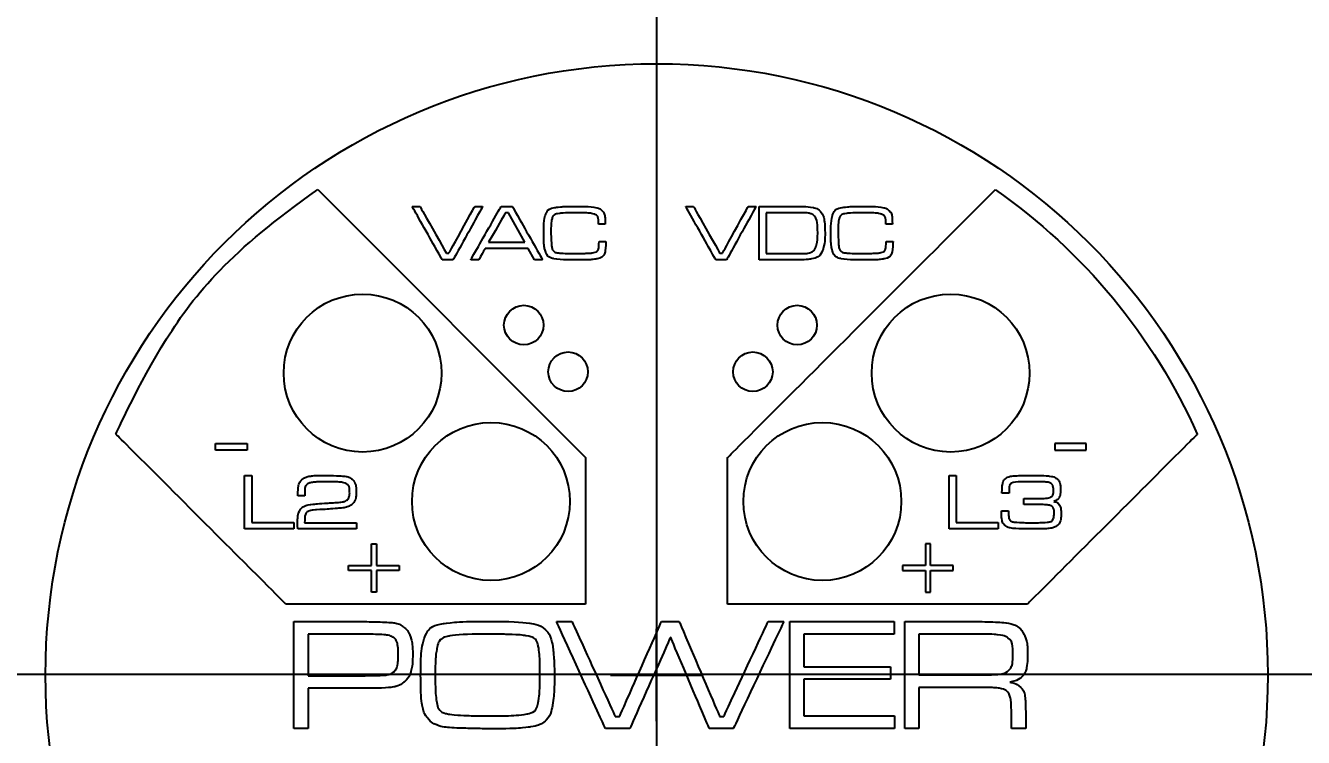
# Model space of a CAD drawing. Header units: inches. Extents: x 0 to 183, y 0 to 117.
# Drawn here: x 66.63 to 67.885, y 64.813 to 65.512 of the extents above; entities that cross this region are included whole.
import ezdxf
from ezdxf.enums import TextEntityAlignment as Align

# ---------------------------------------------------------------- set-up
doc = ezdxf.new("R2010")
doc.units = ezdxf.units.IN
doc.header["$MEASUREMENT"] = 0
doc.layers.add('PSYMS', color=7, linetype='Continuous')
doc.styles.get("Standard").update_dxf_attribs({"font": 'arial.ttf'})
doc.styles.add('WD', font='romans.shx', dxfattribs={"height": 0.185})
doc.dimstyles.get("Standard").update_dxf_attribs({"dimtxt": 0.18, "dimasz": 0.18, "dimexe": 0.18, "dimexo": 0.0625, "dimgap": 0.09, "dimtad": 0, "dimtih": 1, "dimtoh": 1, "dimdec": 4, "dimzin": 0, "dimdsep": 46, "dimtxsty": 'Standard', "dimcen": 0.09, "dimadec": 0, "dimazin": 0, "dimtfac": 1, "dimtdec": 4, "dimtofl": 0, "dimtmove": 0, "dimatfit": 3, "dimfxl": 1, "dimtolj": 1, "dimtzin": 0, "dimarcsym": 0})

# ---------------------------------------------------------------- blocks, each defined once
blk = doc.blocks.new('GRACE_VOLT_MON_460')
at = {"linetype": 'ByBlock'}
for p, q in [((0.5, 0.7042), (0.5, 0.7948)), ((0.4547, 0.7495), (0.5453, 0.7495))]:
    blk.add_line(p, q, dxfattribs=at)
blk.add_circle((0.5, 0.7495), 0.6, dxfattribs=at)
for centre, major_axis in [((0.2113, 1.0459), (0, 0.0775)), ((0.7886, 1.0459), (0, 0.0775)), ((0.3695, 1.093), (0, 0.0194)), ((0.638, 1.093), (0, 0.0194)), ((0.413, 1.0472), (0, 0.0194)), ((0.5945, 1.0472), (0, 0.0194)), ((0.3373, 0.9199), (0, 0.0775)), ((0.6627, 0.9199), (0, 0.0775))]:
    blk.add_ellipse(centre, major_axis=major_axis, ratio=1, dxfattribs=at)
for points in [[(-0.0309, 0.986), (-0.0309, 0.986), (0.0124, 1.0829), (0.0814, 1.1658), (0.1674, 1.226)], [(0.1674, 1.226), (0.1674, 1.226), (0.1674, 1.226), (0.1674, 1.226), (0.1674, 1.226)], [(0.1674, 1.226), (0.1674, 1.226), (0.4302, 0.9631), (0.4302, 0.9631)], [(0.5697, 0.9631), (0.5697, 0.9631), (0.5697, 0.9631), (0.8326, 1.226), (0.8326, 1.226)], [(0.8326, 1.226), (0.8326, 1.226), (0.8326, 1.226), (0.8326, 1.2259), (0.8326, 1.2259)], [(0.8326, 1.2259), (0.9186, 1.1657), (0.9876, 1.0828), (1.0308, 0.9859)], [(0.2895, 1.1571), (0.2895, 1.1571), (0.2895, 1.1571), (0.26, 1.2094), (0.26, 1.2094)], [(0.26, 1.2094), (0.26, 1.2094), (0.2677, 1.2094), (0.2677, 1.2094)], [(0.2677, 1.2094), (0.2677, 1.2094), (0.2677, 1.2094), (0.2936, 1.1635), (0.2936, 1.1635)], [(0.296, 1.1635), (0.296, 1.1635), (0.296, 1.1635), (0.3214, 1.2094), (0.3214, 1.2094)], [(0.3291, 1.2094), (0.3291, 1.2094), (0.3291, 1.2094), (0.3002, 1.1571), (0.3002, 1.1571)], [(0.3175, 1.1571), (0.3175, 1.1571), (0.3175, 1.1571), (0.3472, 1.2094), (0.3472, 1.2094)], [(0.3214, 1.2094), (0.3214, 1.2094), (0.3214, 1.2094), (0.3291, 1.2094), (0.3291, 1.2094)], [(0.3472, 1.2094), (0.3472, 1.2094), (0.3472, 1.2094), (0.3584, 1.2094), (0.3584, 1.2094)], [(0.3584, 1.2094), (0.3584, 1.2094), (0.3584, 1.2094), (0.3879, 1.1571), (0.3879, 1.1571)], [(0.3907, 1.2006), (0.3907, 1.2006), (0.3919, 1.2051), (0.395, 1.2077), (0.4001, 1.2084)], [(0.4001, 1.2084), (0.4001, 1.2084), (0.405, 1.2092), (0.4122, 1.2095), (0.4217, 1.2095)], [(0.4217, 1.2095), (0.4217, 1.2095), (0.4307, 1.2095), (0.4372, 1.2091), (0.4411, 1.2082)], [(0.4411, 1.2082), (0.4411, 1.2082), (0.4431, 1.2077), (0.4447, 1.2069), (0.4462, 1.2056)], [(0.4462, 1.2056), (0.4462, 1.2056), (0.4476, 1.2044), (0.4485, 1.2029), (0.4489, 1.2013)], [(0.558, 1.1571), (0.558, 1.1571), (0.558, 1.1571), (0.5285, 1.2094), (0.5285, 1.2094)], [(0.5285, 1.2094), (0.5285, 1.2094), (0.5362, 1.2094), (0.5362, 1.2094)], [(0.5362, 1.2094), (0.5362, 1.2094), (0.5362, 1.2094), (0.5621, 1.1635), (0.5621, 1.1635)], [(0.5645, 1.1635), (0.5645, 1.1635), (0.5645, 1.1635), (0.5899, 1.2094), (0.5899, 1.2094)], [(0.5976, 1.2094), (0.5976, 1.2094), (0.5976, 1.2094), (0.5687, 1.1571), (0.5687, 1.1571)], [(0.5899, 1.2094), (0.5899, 1.2094), (0.5899, 1.2094), (0.5976, 1.2094), (0.5976, 1.2094)], [(0.6005, 1.2094), (0.6005, 1.2094), (0.6005, 1.2094), (0.6366, 1.2094), (0.6366, 1.2094)], [(0.6005, 1.1571), (0.6005, 1.1571), (0.6005, 1.2094), (0.6005, 1.2094)], [(0.6366, 1.2094), (0.6366, 1.2094), (0.6446, 1.2094), (0.6502, 1.2091), (0.6535, 1.2085)], [(0.6535, 1.2085), (0.6535, 1.2085), (0.6574, 1.2077), (0.6603, 1.2056), (0.6624, 1.2022)], [(0.6726, 1.2006), (0.6726, 1.2006), (0.6738, 1.2051), (0.677, 1.2077), (0.682, 1.2084)], [(0.682, 1.2084), (0.682, 1.2084), (0.6869, 1.2092), (0.6941, 1.2095), (0.7036, 1.2095)], [(0.7036, 1.2095), (0.7036, 1.2095), (0.7126, 1.2095), (0.7191, 1.2091), (0.723, 1.2082)], [(0.723, 1.2082), (0.723, 1.2082), (0.725, 1.2077), (0.7266, 1.2069), (0.7281, 1.2056)], [(0.7281, 1.2056), (0.7281, 1.2056), (0.7295, 1.2044), (0.7304, 1.2029), (0.7308, 1.2013)], [(0.3516, 1.2033), (0.3516, 1.2033), (0.3516, 1.2033), (0.335, 1.1743), (0.335, 1.1743)], [(0.3544, 1.2033), (0.3544, 1.2033), (0.3544, 1.2033), (0.3516, 1.2033), (0.3516, 1.2033)], [(0.3707, 1.1743), (0.3707, 1.1743), (0.3544, 1.2033), (0.3544, 1.2033)], [(0.3891, 1.1824), (0.3891, 1.1824), (0.3891, 1.1908), (0.3896, 1.1968), (0.3907, 1.2006)], [(0.3969, 1.1959), (0.3969, 1.1959), (0.3964, 1.1933), (0.3962, 1.1897), (0.3962, 1.1852)], [(0.3991, 1.2009), (0.3991, 1.2009), (0.3981, 1.2001), (0.3974, 1.1984), (0.3969, 1.1959)], [(0.4058, 1.2027), (0.4058, 1.2027), (0.4024, 1.2023), (0.4002, 1.2017), (0.3991, 1.2009)], [(0.4213, 1.2032), (0.4213, 1.2032), (0.4145, 1.2032), (0.4093, 1.2031), (0.4058, 1.2027)], [(0.4394, 1.2017), (0.4394, 1.2017), (0.4368, 1.2027), (0.4308, 1.2032), (0.4213, 1.2032)], [(0.4423, 1.1992), (0.4423, 1.1992), (0.4418, 1.2003), (0.4408, 1.2011), (0.4394, 1.2017)], [(0.443, 1.1939), (0.443, 1.1939), (0.443, 1.1964), (0.4427, 1.1982), (0.4423, 1.1992)], [(0.443, 1.1921), (0.443, 1.1921), (0.443, 1.193), (0.443, 1.1936), (0.443, 1.1939)], [(0.4495, 1.1921), (0.4495, 1.1921), (0.4495, 1.1921), (0.443, 1.1921), (0.443, 1.1921)], [(0.4489, 1.2013), (0.4489, 1.2013), (0.4492, 1.1997), (0.4495, 1.1966), (0.4495, 1.1921)], [(0.6075, 1.2033), (0.6075, 1.2033), (0.6075, 1.2033), (0.6075, 1.1632), (0.6075, 1.1632)], [(0.6365, 1.2033), (0.6365, 1.2033), (0.6365, 1.2033), (0.6075, 1.2033), (0.6075, 1.2033)], [(0.6465, 1.2032), (0.6465, 1.2032), (0.6452, 1.2033), (0.6418, 1.2033), (0.6365, 1.2033)], [(0.6518, 1.2021), (0.6518, 1.2021), (0.6505, 1.2026), (0.6487, 1.203), (0.6465, 1.2032)], [(0.6549, 1.1999), (0.6549, 1.1999), (0.6542, 1.2009), (0.6531, 1.2016), (0.6518, 1.2021)], [(0.6581, 1.1836), (0.6581, 1.1836), (0.6581, 1.1918), (0.6571, 1.1973), (0.6549, 1.1999)], [(0.6624, 1.2022), (0.6624, 1.2022), (0.6634, 1.2005), (0.6642, 1.1982), (0.6646, 1.1953)], [(0.6646, 1.1953), (0.6646, 1.1953), (0.665, 1.1924), (0.6653, 1.1884), (0.6653, 1.1833)], [(0.671, 1.1824), (0.671, 1.1824), (0.671, 1.1908), (0.6716, 1.1968), (0.6726, 1.2006)], [(0.6788, 1.1959), (0.6788, 1.1959), (0.6783, 1.1933), (0.6781, 1.1897), (0.6781, 1.1852)], [(0.681, 1.2009), (0.681, 1.2009), (0.68, 1.2001), (0.6793, 1.1984), (0.6788, 1.1959)], [(0.6878, 1.2027), (0.6878, 1.2027), (0.6843, 1.2023), (0.6821, 1.2017), (0.681, 1.2009)], [(0.7033, 1.2032), (0.7033, 1.2032), (0.6964, 1.2032), (0.6912, 1.2031), (0.6878, 1.2027)], [(0.7213, 1.2017), (0.7213, 1.2017), (0.7188, 1.2027), (0.7127, 1.2032), (0.7033, 1.2032)], [(0.7242, 1.1992), (0.7242, 1.1992), (0.7237, 1.2003), (0.7227, 1.2011), (0.7213, 1.2017)], [(0.7249, 1.1939), (0.7249, 1.1939), (0.7249, 1.1964), (0.7247, 1.1982), (0.7242, 1.1992)], [(0.7249, 1.1921), (0.7249, 1.1921), (0.7249, 1.193), (0.7249, 1.1936), (0.7249, 1.1939)], [(0.7314, 1.1921), (0.7314, 1.1921), (0.7314, 1.1921), (0.7249, 1.1921), (0.7249, 1.1921)], [(0.7308, 1.2013), (0.7308, 1.2013), (0.7311, 1.1997), (0.7314, 1.1966), (0.7314, 1.1921)], [(0.3912, 1.1643), (0.3912, 1.1643), (0.3898, 1.1676), (0.3891, 1.1737), (0.3891, 1.1824)], [(0.3962, 1.1852), (0.3962, 1.1852), (0.3962, 1.1831), (0.3963, 1.1803), (0.3965, 1.1769)], [(0.6563, 1.1695), (0.6563, 1.1695), (0.6575, 1.1726), (0.6581, 1.1772), (0.6581, 1.1836)], [(0.6653, 1.1833), (0.6653, 1.1833), (0.6653, 1.1769), (0.6647, 1.1718), (0.6635, 1.168)], [(0.6731, 1.1643), (0.6731, 1.1643), (0.6717, 1.1676), (0.671, 1.1737), (0.671, 1.1824)], [(0.6781, 1.1852), (0.6781, 1.1852), (0.6781, 1.1831), (0.6782, 1.1803), (0.6784, 1.1769)], [(0.3317, 1.1682), (0.3317, 1.1682), (0.3317, 1.1682), (0.3254, 1.1571), (0.3254, 1.1571)], [(0.374, 1.1682), (0.374, 1.1682), (0.374, 1.1682), (0.3317, 1.1682), (0.3317, 1.1682)], [(0.335, 1.1743), (0.335, 1.1743), (0.335, 1.1743), (0.3707, 1.1743), (0.3707, 1.1743)], [(0.3802, 1.1571), (0.3802, 1.1571), (0.374, 1.1682), (0.374, 1.1682)], [(0.3965, 1.1769), (0.3965, 1.1769), (0.3966, 1.1735), (0.3968, 1.1712), (0.397, 1.1699)], [(0.397, 1.1699), (0.397, 1.1699), (0.3973, 1.1679), (0.3979, 1.1664), (0.3989, 1.1655)], [(0.4408, 1.165), (0.4408, 1.165), (0.4417, 1.1655), (0.4424, 1.1663), (0.4428, 1.1674)], [(0.4428, 1.1674), (0.4428, 1.1674), (0.4431, 1.1683), (0.4433, 1.1708), (0.4434, 1.175)], [(0.4434, 1.175), (0.4434, 1.175), (0.4502, 1.175), (0.4502, 1.175)], [(0.4502, 1.175), (0.4502, 1.175), (0.45, 1.1702), (0.4497, 1.167), (0.4494, 1.1652)], [(0.6502, 1.1639), (0.6502, 1.1639), (0.653, 1.1646), (0.6551, 1.1665), (0.6563, 1.1695)], [(0.6635, 1.168), (0.6635, 1.168), (0.6618, 1.1622), (0.6579, 1.1589), (0.6521, 1.1579)], [(0.6784, 1.1769), (0.6784, 1.1769), (0.6786, 1.1735), (0.6787, 1.1712), (0.6789, 1.1699)], [(0.6789, 1.1699), (0.6789, 1.1699), (0.6792, 1.1679), (0.6798, 1.1664), (0.6808, 1.1655)], [(0.7227, 1.165), (0.7227, 1.165), (0.7237, 1.1655), (0.7243, 1.1663), (0.7247, 1.1674)], [(0.7247, 1.1674), (0.7247, 1.1674), (0.725, 1.1683), (0.7252, 1.1708), (0.7253, 1.175)], [(0.7253, 1.175), (0.7253, 1.175), (0.7321, 1.175), (0.7321, 1.175)], [(0.7321, 1.175), (0.7321, 1.175), (0.7319, 1.1702), (0.7316, 1.167), (0.7313, 1.1652)], [(0.3002, 1.1571), (0.3002, 1.1571), (0.3002, 1.1571), (0.2895, 1.1571), (0.2895, 1.1571)], [(0.2936, 1.1635), (0.2936, 1.1635), (0.2936, 1.1635), (0.296, 1.1635), (0.296, 1.1635)], [(0.3254, 1.1571), (0.3254, 1.1571), (0.3254, 1.1571), (0.3175, 1.1571), (0.3175, 1.1571)], [(0.3879, 1.1571), (0.3879, 1.1571), (0.3879, 1.1571), (0.3802, 1.1571), (0.3802, 1.1571)], [(0.399, 1.1582), (0.399, 1.1582), (0.3951, 1.1589), (0.3925, 1.161), (0.3912, 1.1643)], [(0.3989, 1.1655), (0.3989, 1.1655), (0.3999, 1.1646), (0.4015, 1.164), (0.4037, 1.1638)], [(0.4228, 1.1569), (0.4228, 1.1569), (0.4111, 1.1569), (0.4032, 1.1573), (0.399, 1.1582)], [(0.4037, 1.1638), (0.4037, 1.1638), (0.4077, 1.1634), (0.4133, 1.1632), (0.4207, 1.1632)], [(0.4207, 1.1632), (0.4207, 1.1632), (0.4229, 1.1632), (0.4259, 1.1633), (0.4295, 1.1634)], [(0.4416, 1.158), (0.4416, 1.158), (0.438, 1.1573), (0.4318, 1.1569), (0.4228, 1.1569)], [(0.4295, 1.1634), (0.4295, 1.1634), (0.4332, 1.1636), (0.4355, 1.1637), (0.4365, 1.1638)], [(0.4365, 1.1638), (0.4365, 1.1638), (0.4384, 1.1641), (0.4399, 1.1645), (0.4408, 1.165)], [(0.4494, 1.1652), (0.4494, 1.1652), (0.4485, 1.1613), (0.4459, 1.1589), (0.4416, 1.158)], [(0.5687, 1.1571), (0.5687, 1.1571), (0.5687, 1.1571), (0.558, 1.1571), (0.558, 1.1571)], [(0.5621, 1.1635), (0.5621, 1.1635), (0.5621, 1.1635), (0.5645, 1.1635), (0.5645, 1.1635)], [(0.6372, 1.1571), (0.6372, 1.1571), (0.6372, 1.1571), (0.6005, 1.1571), (0.6005, 1.1571)], [(0.6075, 1.1632), (0.6075, 1.1632), (0.6368, 1.1632), (0.6368, 1.1632)], [(0.6368, 1.1632), (0.6368, 1.1632), (0.6419, 1.1632), (0.645, 1.1632), (0.6462, 1.1633)], [(0.6521, 1.1579), (0.6521, 1.1579), (0.6491, 1.1574), (0.6441, 1.1571), (0.6372, 1.1571)], [(0.6462, 1.1633), (0.6462, 1.1633), (0.6474, 1.1634), (0.6488, 1.1636), (0.6502, 1.1639)], [(0.681, 1.1582), (0.681, 1.1582), (0.6771, 1.1589), (0.6744, 1.161), (0.6731, 1.1643)], [(0.6808, 1.1655), (0.6808, 1.1655), (0.6819, 1.1646), (0.6834, 1.164), (0.6856, 1.1638)], [(0.7047, 1.1569), (0.7047, 1.1569), (0.693, 1.1569), (0.6851, 1.1573), (0.681, 1.1582)], [(0.6856, 1.1638), (0.6856, 1.1638), (0.6896, 1.1634), (0.6952, 1.1632), (0.7026, 1.1632)], [(0.7026, 1.1632), (0.7026, 1.1632), (0.7048, 1.1632), (0.7078, 1.1633), (0.7114, 1.1634)], [(0.7235, 1.158), (0.7235, 1.158), (0.72, 1.1573), (0.7137, 1.1569), (0.7047, 1.1569)], [(0.7114, 1.1634), (0.7114, 1.1634), (0.7151, 1.1636), (0.7174, 1.1637), (0.7184, 1.1638)], [(0.7184, 1.1638), (0.7184, 1.1638), (0.7203, 1.1641), (0.7218, 1.1645), (0.7227, 1.165)], [(0.7313, 1.1652), (0.7313, 1.1652), (0.7304, 1.1613), (0.7278, 1.1589), (0.7235, 1.158)], [(-0.0309, 0.986), (-0.0309, 0.986), (-0.0309, 0.986), (-0.0309, 0.986), (-0.0309, 0.986)], [(0.1359, 0.8192), (0.1359, 0.8192), (0.1359, 0.8192), (-0.0309, 0.986), (-0.0309, 0.986)], [(1.0308, 0.9859), (1.0308, 0.9859), (1.0308, 0.9859), (0.8641, 0.8192), (0.8641, 0.8192)], [(1.0308, 0.9859), (1.0308, 0.9859), (1.0308, 0.9859), (1.0308, 0.9859), (1.0308, 0.9859)], [(0.067, 0.9701), (0.067, 0.9701), (0.067, 0.9701), (0.067, 0.9768), (0.067, 0.9768)], [(0.067, 0.9768), (0.067, 0.9768), (0.0978, 0.9768), (0.0978, 0.9768)], [(0.0978, 0.9701), (0.0978, 0.9701), (0.0978, 0.9701), (0.067, 0.9701), (0.067, 0.9701)], [(0.0978, 0.9768), (0.0978, 0.9768), (0.0978, 0.9768), (0.0978, 0.9701), (0.0978, 0.9701)], [(0.8908, 0.9768), (0.8908, 0.9768), (0.8908, 0.9768), (0.8908, 0.9701), (0.8908, 0.9701)], [(0.9216, 0.9768), (0.9216, 0.9768), (0.8908, 0.9768), (0.8908, 0.9768)], [(0.8908, 0.9701), (0.8908, 0.9701), (0.8908, 0.9701), (0.9216, 0.9701), (0.9216, 0.9701)], [(0.9216, 0.9701), (0.9216, 0.9701), (0.9216, 0.9701), (0.9216, 0.9768), (0.9216, 0.9768)], [(0.4302, 0.9631), (0.4302, 0.9631), (0.4302, 0.9631), (0.4302, 0.8192), (0.4302, 0.8192)], [(0.4302, 0.9631), (0.4302, 0.9631), (0.4302, 0.9631), (0.4302, 0.9631), (0.4302, 0.9631)], [(0.5697, 0.8192), (0.5697, 0.8192), (0.5697, 0.8192), (0.5697, 0.9631), (0.5697, 0.9631)], [(0.0954, 0.893), (0.0954, 0.893), (0.0954, 0.893), (0.0954, 0.9454), (0.0954, 0.9454)], [(0.0954, 0.9454), (0.0954, 0.9454), (0.1024, 0.9454), (0.1024, 0.9454)], [(0.1024, 0.9454), (0.1024, 0.9454), (0.1024, 0.9454), (0.1024, 0.8991), (0.1024, 0.8991)], [(0.1504, 0.9398), (0.1504, 0.9398), (0.1515, 0.9413), (0.1528, 0.9424), (0.1543, 0.9431)], [(0.1543, 0.9431), (0.1543, 0.9431), (0.1558, 0.9439), (0.1577, 0.9445), (0.1601, 0.9448)], [(0.1601, 0.9448), (0.1601, 0.9448), (0.1636, 0.9453), (0.168, 0.9455), (0.1735, 0.9455)], [(0.1735, 0.9455), (0.1735, 0.9455), (0.1772, 0.9455), (0.1813, 0.9454), (0.1858, 0.9452)], [(0.1858, 0.9452), (0.1858, 0.9452), (0.1904, 0.9449), (0.1935, 0.9447), (0.1952, 0.9444)], [(0.1952, 0.9444), (0.1952, 0.9444), (0.1972, 0.944), (0.199, 0.9433), (0.2005, 0.9422)], [(0.2005, 0.9422), (0.2005, 0.9422), (0.202, 0.941), (0.2031, 0.9396), (0.2038, 0.938)], [(0.7871, 0.893), (0.7871, 0.893), (0.7871, 0.893), (0.7871, 0.9454), (0.7871, 0.9454)], [(0.7871, 0.9454), (0.7871, 0.9454), (0.7941, 0.9454), (0.7941, 0.9454)], [(0.7941, 0.9454), (0.7941, 0.9454), (0.7941, 0.9454), (0.7941, 0.8991), (0.7941, 0.8991)], [(0.8398, 0.9377), (0.8398, 0.9377), (0.8402, 0.9395), (0.8411, 0.941), (0.8425, 0.9422)], [(0.8425, 0.9422), (0.8425, 0.9422), (0.8435, 0.9431), (0.8447, 0.9438), (0.8459, 0.9442)], [(0.8459, 0.9442), (0.8459, 0.9442), (0.8472, 0.9446), (0.8491, 0.9449), (0.8515, 0.945)], [(0.8515, 0.945), (0.8515, 0.945), (0.8551, 0.9453), (0.8607, 0.9455), (0.8683, 0.9455)], [(0.8683, 0.9455), (0.8683, 0.9455), (0.876, 0.9455), (0.8814, 0.9453), (0.8847, 0.9449)], [(0.8847, 0.9449), (0.8847, 0.9449), (0.8879, 0.9446), (0.8904, 0.9439), (0.892, 0.9429)], [(0.892, 0.9429), (0.892, 0.9429), (0.8937, 0.9418), (0.8949, 0.9404), (0.8955, 0.9388)], [(0.1478, 0.9254), (0.1478, 0.9254), (0.1478, 0.9299), (0.148, 0.9331), (0.1483, 0.935)], [(0.1483, 0.935), (0.1483, 0.935), (0.1487, 0.9368), (0.1493, 0.9384), (0.1504, 0.9398)], [(0.1547, 0.9326), (0.1547, 0.9326), (0.1546, 0.9317), (0.1545, 0.9293), (0.1545, 0.9254)], [(0.1561, 0.9363), (0.1561, 0.9363), (0.1554, 0.9354), (0.1549, 0.9342), (0.1547, 0.9326)], [(0.1594, 0.9381), (0.1594, 0.9381), (0.158, 0.9377), (0.1569, 0.9371), (0.1561, 0.9363)], [(0.1663, 0.939), (0.1663, 0.939), (0.1629, 0.9387), (0.1606, 0.9384), (0.1594, 0.9381)], [(0.1765, 0.9393), (0.1765, 0.9393), (0.1731, 0.9393), (0.1697, 0.9392), (0.1663, 0.939)], [(0.195, 0.9375), (0.195, 0.9375), (0.1925, 0.9387), (0.1863, 0.9393), (0.1765, 0.9393)], [(0.1986, 0.9285), (0.1986, 0.9285), (0.1986, 0.9333), (0.1974, 0.9362), (0.195, 0.9375)], [(0.1977, 0.9233), (0.1977, 0.9233), (0.1983, 0.9246), (0.1986, 0.9263), (0.1986, 0.9285)], [(0.2038, 0.938), (0.2038, 0.938), (0.2046, 0.936), (0.205, 0.9332), (0.205, 0.9294)], [(0.205, 0.9294), (0.205, 0.9294), (0.205, 0.9262), (0.2048, 0.9237), (0.2042, 0.9219)], [(0.839, 0.928), (0.839, 0.928), (0.8391, 0.9327), (0.8393, 0.9359), (0.8398, 0.9377)], [(0.8465, 0.9356), (0.8465, 0.9356), (0.8462, 0.9347), (0.8461, 0.9331), (0.8461, 0.9309)], [(0.8461, 0.9309), (0.8461, 0.9309), (0.8461, 0.9309), (0.8461, 0.928), (0.8461, 0.928)], [(0.8483, 0.9378), (0.8483, 0.9378), (0.8475, 0.9373), (0.8469, 0.9366), (0.8465, 0.9356)], [(0.8681, 0.9393), (0.8681, 0.9393), (0.8569, 0.9393), (0.8503, 0.9388), (0.8483, 0.9378)], [(0.886, 0.9383), (0.886, 0.9383), (0.8839, 0.939), (0.8779, 0.9393), (0.8681, 0.9393)], [(0.8888, 0.9359), (0.8888, 0.9359), (0.8882, 0.937), (0.8873, 0.9378), (0.886, 0.9383)], [(0.8874, 0.9243), (0.8874, 0.9243), (0.8889, 0.9252), (0.8896, 0.9274), (0.8896, 0.9307)], [(0.8896, 0.9307), (0.8896, 0.9307), (0.8896, 0.933), (0.8893, 0.9347), (0.8888, 0.9359)], [(0.8965, 0.9318), (0.8965, 0.9318), (0.8965, 0.9279), (0.8961, 0.9253), (0.8953, 0.9238)], [(0.8955, 0.9388), (0.8955, 0.9388), (0.8962, 0.9372), (0.8965, 0.9349), (0.8965, 0.9318)], [(0.1545, 0.9254), (0.1545, 0.9254), (0.1545, 0.9254), (0.1478, 0.9254), (0.1478, 0.9254)], [(0.153, 0.9146), (0.153, 0.9146), (0.1546, 0.9156), (0.1569, 0.9163), (0.1597, 0.9168)], [(0.1597, 0.9168), (0.1597, 0.9168), (0.1618, 0.9172), (0.1676, 0.9177), (0.1771, 0.9183)], [(0.1771, 0.9183), (0.1771, 0.9183), (0.1831, 0.9186), (0.1872, 0.9189), (0.1894, 0.9192)], [(0.1894, 0.9192), (0.1894, 0.9192), (0.1916, 0.9194), (0.1934, 0.9198), (0.1945, 0.9204)], [(0.1945, 0.9204), (0.1945, 0.9204), (0.196, 0.921), (0.197, 0.922), (0.1977, 0.9233)], [(0.2011, 0.9173), (0.2011, 0.9173), (0.1997, 0.9161), (0.1981, 0.9152), (0.1962, 0.9146)], [(0.2042, 0.9219), (0.2042, 0.9219), (0.2036, 0.9201), (0.2026, 0.9186), (0.2011, 0.9173)], [(0.8461, 0.928), (0.8461, 0.928), (0.8461, 0.928), (0.839, 0.928), (0.839, 0.928)], [(0.8606, 0.9229), (0.8606, 0.9229), (0.8606, 0.9229), (0.8773, 0.9229), (0.8773, 0.9229)], [(0.8606, 0.9169), (0.8606, 0.9169), (0.8606, 0.9169), (0.8606, 0.9229), (0.8606, 0.9229)], [(0.8754, 0.9169), (0.8754, 0.9169), (0.8754, 0.9169), (0.8606, 0.9169), (0.8606, 0.9169)], [(0.8819, 0.9166), (0.8819, 0.9166), (0.8794, 0.9168), (0.8772, 0.9169), (0.8754, 0.9169)], [(0.8773, 0.9229), (0.8773, 0.9229), (0.8825, 0.9229), (0.8859, 0.9233), (0.8874, 0.9243)], [(0.8864, 0.916), (0.8864, 0.916), (0.8859, 0.9162), (0.8844, 0.9164), (0.8819, 0.9166)], [(0.8894, 0.9136), (0.8894, 0.9136), (0.8888, 0.9147), (0.8878, 0.9154), (0.8864, 0.916)], [(0.8953, 0.9238), (0.8953, 0.9238), (0.8945, 0.9224), (0.8928, 0.9211), (0.8901, 0.9199)], [(0.8901, 0.9199), (0.8901, 0.9199), (0.8928, 0.9192), (0.8946, 0.918), (0.8956, 0.9163)], [(0.8956, 0.9163), (0.8956, 0.9163), (0.8966, 0.9146), (0.8971, 0.9117), (0.8971, 0.9077)], [(0.1474, 0.8987), (0.1474, 0.8987), (0.1474, 0.9043), (0.148, 0.9083), (0.1492, 0.9105)], [(0.1492, 0.9105), (0.1492, 0.9105), (0.1502, 0.9123), (0.1514, 0.9137), (0.153, 0.9146)], [(0.1551, 0.907), (0.1551, 0.907), (0.1546, 0.9058), (0.1544, 0.9031), (0.1544, 0.899)], [(0.1583, 0.9104), (0.1583, 0.9104), (0.1567, 0.9098), (0.1557, 0.9086), (0.1551, 0.907)], [(0.1661, 0.9117), (0.1661, 0.9117), (0.1625, 0.9115), (0.1599, 0.9111), (0.1583, 0.9104)], [(0.1881, 0.9132), (0.1881, 0.9132), (0.1827, 0.9127), (0.1754, 0.9122), (0.1661, 0.9117)], [(0.1962, 0.9146), (0.1962, 0.9146), (0.1942, 0.9139), (0.1916, 0.9135), (0.1881, 0.9132)], [(0.8393, 0.9007), (0.8393, 0.9007), (0.8388, 0.9027), (0.8385, 0.9061), (0.8385, 0.9108)], [(0.8385, 0.9108), (0.8385, 0.9108), (0.8454, 0.9108), (0.8454, 0.9108)], [(0.8454, 0.9108), (0.8454, 0.9108), (0.8455, 0.9098), (0.8455, 0.9091), (0.8455, 0.9088)], [(0.8455, 0.9088), (0.8455, 0.9088), (0.8455, 0.9059), (0.8457, 0.9038), (0.8462, 0.9026)], [(0.8902, 0.9087), (0.8902, 0.9087), (0.8902, 0.911), (0.8899, 0.9126), (0.8894, 0.9136)], [(0.8894, 0.9027), (0.8894, 0.9027), (0.8899, 0.9039), (0.8902, 0.9059), (0.8902, 0.9087)], [(0.8971, 0.9077), (0.8971, 0.9077), (0.8971, 0.9032), (0.8964, 0.9), (0.8951, 0.8981)], [(0.1437, 0.893), (0.1437, 0.893), (0.1437, 0.893), (0.0954, 0.893), (0.0954, 0.893)], [(0.1024, 0.8991), (0.1024, 0.8991), (0.1024, 0.8991), (0.1437, 0.8991), (0.1437, 0.8991)], [(0.1437, 0.8991), (0.1437, 0.8991), (0.1437, 0.8991), (0.1437, 0.893), (0.1437, 0.893)], [(0.1476, 0.893), (0.1476, 0.893), (0.1475, 0.895), (0.1474, 0.8969), (0.1474, 0.8987)], [(0.2054, 0.893), (0.2054, 0.893), (0.2054, 0.893), (0.1476, 0.893), (0.1476, 0.893)], [(0.1544, 0.899), (0.1544, 0.899), (0.1544, 0.899), (0.2054, 0.899), (0.2054, 0.899)], [(0.2054, 0.899), (0.2054, 0.899), (0.2054, 0.893), (0.2054, 0.893)], [(0.8353, 0.893), (0.8353, 0.893), (0.8353, 0.893), (0.7871, 0.893), (0.7871, 0.893)], [(0.7941, 0.8991), (0.7941, 0.8991), (0.7941, 0.8991), (0.8353, 0.8991), (0.8353, 0.8991)], [(0.8353, 0.8991), (0.8353, 0.8991), (0.8353, 0.8991), (0.8353, 0.893), (0.8353, 0.893)], [(0.8421, 0.8963), (0.8421, 0.8963), (0.8406, 0.8975), (0.8397, 0.899), (0.8393, 0.9007)], [(0.8471, 0.8939), (0.8471, 0.8939), (0.8452, 0.8943), (0.8435, 0.8951), (0.8421, 0.8963)], [(0.8462, 0.9026), (0.8462, 0.9026), (0.8466, 0.9014), (0.8475, 0.9006), (0.8488, 0.9001)], [(0.8685, 0.8929), (0.8685, 0.8929), (0.8579, 0.8929), (0.8507, 0.8932), (0.8471, 0.8939)], [(0.8488, 0.9001), (0.8488, 0.9001), (0.8497, 0.8998), (0.8522, 0.8995), (0.8562, 0.8993)], [(0.8562, 0.8993), (0.8562, 0.8993), (0.8603, 0.8991), (0.8648, 0.899), (0.8697, 0.899)], [(0.8851, 0.8934), (0.8851, 0.8934), (0.8818, 0.893), (0.8763, 0.8929), (0.8685, 0.8929)], [(0.8697, 0.899), (0.8697, 0.899), (0.8736, 0.899), (0.8772, 0.8991), (0.8805, 0.8993)], [(0.8805, 0.8993), (0.8805, 0.8993), (0.8838, 0.8996), (0.8859, 0.8998), (0.8869, 0.9001)], [(0.8912, 0.8949), (0.8912, 0.8949), (0.8897, 0.8942), (0.8877, 0.8937), (0.8851, 0.8934)], [(0.8869, 0.9001), (0.8869, 0.9001), (0.8881, 0.9006), (0.889, 0.9014), (0.8894, 0.9027)], [(0.8951, 0.8981), (0.8951, 0.8981), (0.894, 0.8967), (0.8928, 0.8956), (0.8912, 0.8949)], [(0.2199, 0.8782), (0.2199, 0.8782), (0.2199, 0.8782), (0.2248, 0.8782), (0.2248, 0.8782)], [(0.2199, 0.857), (0.2199, 0.857), (0.2199, 0.857), (0.2199, 0.8782), (0.2199, 0.8782)], [(0.2248, 0.8782), (0.2248, 0.8782), (0.2248, 0.8782), (0.2248, 0.857), (0.2248, 0.857)], [(0.7638, 0.8782), (0.7638, 0.8782), (0.7638, 0.8782), (0.7638, 0.857), (0.7638, 0.857)], [(0.7687, 0.8782), (0.7687, 0.8782), (0.7687, 0.8782), (0.7638, 0.8782), (0.7638, 0.8782)], [(0.7687, 0.857), (0.7687, 0.857), (0.7687, 0.857), (0.7687, 0.8782), (0.7687, 0.8782)], [(0.1975, 0.857), (0.1975, 0.857), (0.1975, 0.857), (0.2199, 0.857), (0.2199, 0.857)], [(0.1975, 0.852), (0.1975, 0.852), (0.1975, 0.852), (0.1975, 0.857), (0.1975, 0.857)], [(0.2248, 0.857), (0.2248, 0.857), (0.2248, 0.857), (0.2472, 0.857), (0.2472, 0.857)], [(0.2472, 0.857), (0.2472, 0.857), (0.2472, 0.857), (0.2472, 0.852), (0.2472, 0.852)], [(0.7414, 0.857), (0.7414, 0.857), (0.7414, 0.857), (0.7414, 0.852), (0.7414, 0.852)], [(0.7638, 0.857), (0.7638, 0.857), (0.7638, 0.857), (0.7414, 0.857), (0.7414, 0.857)], [(0.7911, 0.857), (0.7911, 0.857), (0.7911, 0.857), (0.7687, 0.857), (0.7687, 0.857)], [(0.7911, 0.852), (0.7911, 0.852), (0.7911, 0.852), (0.7911, 0.857), (0.7911, 0.857)], [(0.2199, 0.852), (0.2199, 0.852), (0.1975, 0.852), (0.1975, 0.852)], [(0.2199, 0.8308), (0.2199, 0.8308), (0.2199, 0.8308), (0.2199, 0.852), (0.2199, 0.852)], [(0.2248, 0.852), (0.2248, 0.852), (0.2248, 0.852), (0.2248, 0.8308), (0.2248, 0.8308)], [(0.2472, 0.852), (0.2472, 0.852), (0.2472, 0.852), (0.2248, 0.852), (0.2248, 0.852)], [(0.7414, 0.852), (0.7414, 0.852), (0.7414, 0.852), (0.7638, 0.852), (0.7638, 0.852)], [(0.7638, 0.852), (0.7638, 0.852), (0.7638, 0.852), (0.7638, 0.8308), (0.7638, 0.8308)], [(0.7687, 0.8308), (0.7687, 0.8308), (0.7687, 0.8308), (0.7687, 0.852), (0.7687, 0.852)], [(0.7687, 0.852), (0.7687, 0.852), (0.7911, 0.852), (0.7911, 0.852)], [(0.2248, 0.8308), (0.2248, 0.8308), (0.2248, 0.8308), (0.2199, 0.8308), (0.2199, 0.8308)], [(0.7638, 0.8308), (0.7638, 0.8308), (0.7638, 0.8308), (0.7687, 0.8308), (0.7687, 0.8308)], [(0.4302, 0.8192), (0.4302, 0.8192), (0.4302, 0.8192), (0.1359, 0.8192), (0.1359, 0.8192)], [(0.8641, 0.8192), (0.8641, 0.8192), (0.8641, 0.8192), (0.5697, 0.8192), (0.5697, 0.8192)], [(0.1437, 0.8021), (0.1437, 0.8021), (0.1437, 0.8021), (0.2101, 0.8021), (0.2101, 0.8021)], [(0.1437, 0.6971), (0.1437, 0.6971), (0.1437, 0.8021), (0.1437, 0.8021)], [(0.2101, 0.8021), (0.2101, 0.8021), (0.2276, 0.8017), (0.2381, 0.8013), (0.2417, 0.8008)], [(0.2417, 0.8008), (0.2417, 0.8008), (0.245, 0.8004), (0.2481, 0.7992), (0.2508, 0.7973)], [(0.2508, 0.7973), (0.2508, 0.7973), (0.2537, 0.7953), (0.2557, 0.7929), (0.2571, 0.7901)], [(0.2718, 0.7854), (0.2718, 0.7854), (0.2745, 0.7937), (0.2809, 0.7986), (0.2907, 0.8001)], [(0.2907, 0.8001), (0.2907, 0.8001), (0.2998, 0.8015), (0.3152, 0.8022), (0.3371, 0.8022)], [(0.3371, 0.8022), (0.355, 0.8022), (0.3676, 0.8016), (0.375, 0.8005)], [(0.375, 0.8005), (0.375, 0.8005), (0.3823, 0.7993), (0.3877, 0.7971), (0.391, 0.7938)], [(0.391, 0.7938), (0.391, 0.7938), (0.3932, 0.7917), (0.3948, 0.7892), (0.3959, 0.7863)], [(0.4497, 0.6971), (0.4497, 0.6971), (0.4497, 0.6971), (0.4016, 0.8021), (0.4016, 0.8021)], [(0.4016, 0.8021), (0.4016, 0.8021), (0.4168, 0.8021), (0.4168, 0.8021)], [(0.4168, 0.8021), (0.4168, 0.8021), (0.4168, 0.8021), (0.4592, 0.7089), (0.4592, 0.7089)], [(0.4636, 0.7089), (0.4636, 0.7089), (0.4636, 0.7089), (0.5048, 0.8021), (0.5048, 0.8021)], [(0.5048, 0.8021), (0.5048, 0.8021), (0.5048, 0.8021), (0.5221, 0.8021), (0.5221, 0.8021)], [(0.5221, 0.8021), (0.5221, 0.8021), (0.5221, 0.8021), (0.5618, 0.7089), (0.5618, 0.7089)], [(0.5659, 0.7089), (0.5659, 0.7089), (0.5659, 0.7089), (0.6095, 0.8021), (0.6095, 0.8021)], [(0.6248, 0.8021), (0.6248, 0.8021), (0.6248, 0.8021), (0.5753, 0.6971), (0.5753, 0.6971)], [(0.6095, 0.8021), (0.6095, 0.8021), (0.6095, 0.8021), (0.6248, 0.8021), (0.6248, 0.8021)], [(0.6306, 0.8021), (0.6306, 0.8021), (0.6306, 0.8021), (0.7333, 0.8021), (0.7333, 0.8021)], [(0.6306, 0.6971), (0.6306, 0.6971), (0.6306, 0.8021), (0.6306, 0.8021)], [(0.7333, 0.8021), (0.7333, 0.8021), (0.7333, 0.8021), (0.7333, 0.7898), (0.7333, 0.7898)], [(0.7435, 0.8021), (0.7435, 0.8021), (0.7435, 0.8021), (0.8089, 0.8021), (0.8089, 0.8021)], [(0.7435, 0.6971), (0.7435, 0.6971), (0.7435, 0.8021), (0.7435, 0.8021)], [(0.8089, 0.8021), (0.8089, 0.8021), (0.8266, 0.8019), (0.8379, 0.8014), (0.8429, 0.8008)], [(0.8429, 0.8008), (0.8429, 0.8008), (0.8515, 0.7996), (0.8575, 0.7957), (0.8609, 0.7891)], [(0.1577, 0.7898), (0.1577, 0.7898), (0.1577, 0.7898), (0.1577, 0.7489), (0.1577, 0.7489)], [(0.2101, 0.7898), (0.2101, 0.7898), (0.2101, 0.7898), (0.1577, 0.7898), (0.1577, 0.7898)], [(0.2345, 0.7888), (0.2345, 0.7888), (0.2314, 0.7892), (0.2233, 0.7895), (0.2101, 0.7898)], [(0.2422, 0.7859), (0.2422, 0.7859), (0.2401, 0.7875), (0.2375, 0.7885), (0.2345, 0.7888)], [(0.2454, 0.7807), (0.2454, 0.7807), (0.2448, 0.7829), (0.2438, 0.7847), (0.2422, 0.7859)], [(0.2462, 0.7691), (0.2462, 0.7691), (0.2462, 0.7745), (0.2459, 0.7784), (0.2454, 0.7807)], [(0.2571, 0.7901), (0.2571, 0.7901), (0.2594, 0.7854), (0.2605, 0.7786), (0.2605, 0.7696)], [(0.2683, 0.7499), (0.2683, 0.7499), (0.2683, 0.7666), (0.2695, 0.7784), (0.2718, 0.7854)], [(0.2881, 0.7845), (0.2881, 0.7845), (0.2864, 0.7828), (0.2851, 0.7802), (0.2844, 0.7766)], [(0.2968, 0.7879), (0.2968, 0.7879), (0.2928, 0.7872), (0.2899, 0.7861), (0.2881, 0.7845)], [(0.329, 0.7896), (0.3144, 0.7896), (0.3036, 0.7891), (0.2968, 0.7879)], [(0.3583, 0.7893), (0.3583, 0.7893), (0.3532, 0.7895), (0.3435, 0.7896), (0.329, 0.7896)], [(0.372, 0.7881), (0.372, 0.7881), (0.3679, 0.7887), (0.3634, 0.7891), (0.3583, 0.7893)], [(0.3838, 0.7779), (0.3838, 0.7779), (0.3828, 0.7836), (0.3789, 0.787), (0.372, 0.7881)], [(0.3854, 0.7488), (0.3854, 0.7488), (0.3854, 0.7626), (0.3849, 0.7723), (0.3838, 0.7779)], [(0.3959, 0.7863), (0.3959, 0.7863), (0.3969, 0.7834), (0.3978, 0.7794), (0.3984, 0.7741)], [(0.5136, 0.7868), (0.5136, 0.7868), (0.5136, 0.7868), (0.4737, 0.6971), (0.4737, 0.6971)], [(0.5517, 0.6971), (0.5517, 0.6971), (0.5517, 0.6971), (0.5136, 0.7868), (0.5136, 0.7868)], [(0.6446, 0.7898), (0.6446, 0.7898), (0.6446, 0.7898), (0.6446, 0.7577), (0.6446, 0.7577)], [(0.7333, 0.7898), (0.7333, 0.7898), (0.7333, 0.7898), (0.6446, 0.7898), (0.6446, 0.7898)], [(0.7575, 0.7898), (0.7575, 0.7898), (0.7575, 0.7898), (0.7575, 0.7497), (0.7575, 0.7497)], [(0.8089, 0.7898), (0.8089, 0.7898), (0.8089, 0.7898), (0.7575, 0.7898), (0.7575, 0.7898)], [(0.8347, 0.7891), (0.8347, 0.7891), (0.8301, 0.7896), (0.8215, 0.7898), (0.8089, 0.7898)], [(0.8448, 0.7861), (0.8448, 0.7861), (0.8427, 0.7876), (0.8393, 0.7886), (0.8347, 0.7891)], [(0.8498, 0.7706), (0.8498, 0.7706), (0.8498, 0.7785), (0.8482, 0.7837), (0.8448, 0.7861)], [(0.8609, 0.7891), (0.8609, 0.7891), (0.8631, 0.7846), (0.8642, 0.7784), (0.8642, 0.7703)], [(0.2453, 0.7582), (0.2453, 0.7582), (0.2459, 0.7606), (0.2462, 0.7643), (0.2462, 0.7691)], [(0.2605, 0.7696), (0.2605, 0.7696), (0.2605, 0.7625), (0.2599, 0.757), (0.2587, 0.7529)], [(0.2844, 0.7766), (0.2844, 0.7766), (0.2832, 0.7707), (0.2826, 0.7622), (0.2826, 0.751)], [(0.3984, 0.7741), (0.3984, 0.7741), (0.3992, 0.7676), (0.3996, 0.7592), (0.3996, 0.7491)], [(0.8445, 0.7531), (0.8445, 0.7531), (0.8481, 0.7555), (0.8498, 0.7613), (0.8498, 0.7706)], [(0.8642, 0.7703), (0.8642, 0.7703), (0.8642, 0.7643), (0.8638, 0.7597), (0.8632, 0.7565)], [(0.242, 0.7527), (0.242, 0.7527), (0.2435, 0.754), (0.2446, 0.7559), (0.2453, 0.7582)], [(0.2587, 0.7529), (0.2587, 0.7529), (0.2575, 0.7488), (0.2555, 0.7456), (0.2527, 0.7432)], [(0.6446, 0.7577), (0.6446, 0.7577), (0.6446, 0.7577), (0.7296, 0.7577), (0.7296, 0.7577)], [(0.7296, 0.7577), (0.7296, 0.7577), (0.7296, 0.7577), (0.7296, 0.7454), (0.7296, 0.7454)], [(0.8351, 0.7502), (0.8351, 0.7502), (0.8389, 0.7506), (0.8421, 0.7516), (0.8445, 0.7531)], [(0.8632, 0.7565), (0.8632, 0.7565), (0.8625, 0.7534), (0.8613, 0.7508), (0.8596, 0.7489)], [(0.1577, 0.7489), (0.1577, 0.7489), (0.2101, 0.7489), (0.2101, 0.7489)], [(0.2101, 0.7489), (0.2101, 0.7489), (0.2229, 0.7489), (0.2309, 0.7491), (0.234, 0.7495)], [(0.234, 0.7495), (0.234, 0.7495), (0.2372, 0.7498), (0.2398, 0.7509), (0.242, 0.7527)], [(0.2527, 0.7432), (0.2527, 0.7432), (0.2499, 0.7408), (0.247, 0.7392), (0.2439, 0.7383)], [(0.2699, 0.7198), (0.2699, 0.7198), (0.2688, 0.7257), (0.2683, 0.7358), (0.2683, 0.7499)], [(0.2826, 0.751), (0.2826, 0.751), (0.2826, 0.7394), (0.2829, 0.731), (0.2836, 0.7257)], [(0.3836, 0.7221), (0.3836, 0.7221), (0.3848, 0.7287), (0.3854, 0.7376), (0.3854, 0.7488)], [(0.3996, 0.7491), (0.3996, 0.7491), (0.3996, 0.7362), (0.399, 0.7265), (0.3978, 0.7198)], [(0.6446, 0.7454), (0.6446, 0.7454), (0.6446, 0.7454), (0.6446, 0.7094), (0.6446, 0.7094)], [(0.7296, 0.7454), (0.7296, 0.7454), (0.7296, 0.7454), (0.6446, 0.7454), (0.6446, 0.7454)], [(0.7575, 0.7497), (0.7575, 0.7497), (0.8089, 0.7497), (0.8089, 0.7497)], [(0.8089, 0.7497), (0.8089, 0.7497), (0.8225, 0.7497), (0.8313, 0.7498), (0.8351, 0.7502)], [(0.8596, 0.7489), (0.8596, 0.7489), (0.8569, 0.7459), (0.8526, 0.7438), (0.8468, 0.7425)], [(0.8468, 0.7425), (0.8468, 0.7425), (0.8513, 0.7418), (0.8549, 0.74), (0.8576, 0.7373)], [(0.1577, 0.7366), (0.1577, 0.7366), (0.1577, 0.7366), (0.1577, 0.6971), (0.1577, 0.6971)], [(0.2101, 0.7366), (0.2101, 0.7366), (0.2101, 0.7366), (0.1577, 0.7366), (0.1577, 0.7366)], [(0.2298, 0.7368), (0.2298, 0.7368), (0.2275, 0.7367), (0.2209, 0.7367), (0.2101, 0.7366)], [(0.2439, 0.7383), (0.2439, 0.7383), (0.2409, 0.7375), (0.2362, 0.737), (0.2298, 0.7368)], [(0.7575, 0.7374), (0.7575, 0.7374), (0.7575, 0.7374), (0.7575, 0.6971), (0.7575, 0.6971)], [(0.8089, 0.7374), (0.8089, 0.7374), (0.8089, 0.7374), (0.7575, 0.7374), (0.7575, 0.7374)], [(0.8296, 0.7372), (0.8296, 0.7372), (0.8276, 0.7373), (0.8207, 0.7373), (0.8089, 0.7374)], [(0.8364, 0.7365), (0.8364, 0.7365), (0.8339, 0.7369), (0.8316, 0.7371), (0.8296, 0.7372)], [(0.8477, 0.7249), (0.8477, 0.7249), (0.8467, 0.7315), (0.8429, 0.7354), (0.8364, 0.7365)], [(0.8576, 0.7373), (0.8576, 0.7373), (0.8596, 0.7352), (0.8609, 0.7326), (0.8614, 0.7297)], [(0.8614, 0.7297), (0.8614, 0.7297), (0.862, 0.7267), (0.8623, 0.7208), (0.8623, 0.712)], [(0.2762, 0.706), (0.2762, 0.706), (0.273, 0.7093), (0.2709, 0.7139), (0.2699, 0.7198)], [(0.2836, 0.7257), (0.2836, 0.7257), (0.2842, 0.7204), (0.2854, 0.7169), (0.2871, 0.715)], [(0.3729, 0.7114), (0.3729, 0.7114), (0.3789, 0.7125), (0.3825, 0.716), (0.3836, 0.7221)], [(0.3978, 0.7198), (0.3978, 0.7198), (0.3965, 0.7132), (0.3945, 0.7084), (0.3915, 0.7053)], [(0.8483, 0.7071), (0.8483, 0.7071), (0.8483, 0.7157), (0.8481, 0.7216), (0.8477, 0.7249)], [(0.2842, 0.7005), (0.2842, 0.7005), (0.2812, 0.7016), (0.2785, 0.7035), (0.2762, 0.706)], [(0.2871, 0.715), (0.2871, 0.715), (0.2884, 0.7136), (0.2903, 0.7125), (0.2928, 0.7118)], [(0.2928, 0.7118), (0.2928, 0.7118), (0.2954, 0.7112), (0.2993, 0.7107), (0.3047, 0.7103)], [(0.3047, 0.7103), (0.3047, 0.7103), (0.3137, 0.7097), (0.3241, 0.7094), (0.336, 0.7094)], [(0.336, 0.7094), (0.336, 0.7094), (0.3529, 0.7094), (0.3652, 0.7101), (0.3729, 0.7114)], [(0.3915, 0.7053), (0.3915, 0.7053), (0.3884, 0.702), (0.3834, 0.6998), (0.3763, 0.6986)], [(0.4592, 0.7089), (0.4592, 0.7089), (0.4592, 0.7089), (0.4636, 0.7089), (0.4636, 0.7089)], [(0.5618, 0.7089), (0.5618, 0.7089), (0.5618, 0.7089), (0.5659, 0.7089), (0.5659, 0.7089)], [(0.6446, 0.7094), (0.6446, 0.7094), (0.6446, 0.7094), (0.7335, 0.7094), (0.7335, 0.7094)], [(0.7335, 0.7094), (0.7335, 0.7094), (0.7335, 0.7094), (0.7335, 0.6971), (0.7335, 0.6971)], [(0.8483, 0.6971), (0.8483, 0.6971), (0.8483, 0.6971), (0.8483, 0.7071), (0.8483, 0.7071)], [(0.8623, 0.712), (0.8623, 0.712), (0.8623, 0.712), (0.8623, 0.6971), (0.8623, 0.6971)], [(0.1577, 0.6971), (0.1577, 0.6971), (0.1577, 0.6971), (0.1437, 0.6971), (0.1437, 0.6971)], [(0.2966, 0.6979), (0.2966, 0.6979), (0.2913, 0.6984), (0.2872, 0.6993), (0.2842, 0.7005)], [(0.3155, 0.6972), (0.3155, 0.6972), (0.3059, 0.6974), (0.2996, 0.6977), (0.2966, 0.6979)], [(0.3417, 0.6968), (0.3417, 0.6968), (0.3339, 0.6968), (0.3251, 0.6969), (0.3155, 0.6972)], [(0.3763, 0.6986), (0.3763, 0.6986), (0.3693, 0.6974), (0.3578, 0.6968), (0.3417, 0.6968)], [(0.4737, 0.6971), (0.4737, 0.6971), (0.4737, 0.6971), (0.4497, 0.6971), (0.4497, 0.6971)], [(0.5753, 0.6971), (0.5753, 0.6971), (0.5753, 0.6971), (0.5517, 0.6971), (0.5517, 0.6971)], [(0.7335, 0.6971), (0.7335, 0.6971), (0.7335, 0.6971), (0.6306, 0.6971), (0.6306, 0.6971)], [(0.7575, 0.6971), (0.7575, 0.6971), (0.7575, 0.6971), (0.7435, 0.6971), (0.7435, 0.6971)], [(0.8623, 0.6971), (0.8623, 0.6971), (0.8623, 0.6971), (0.8483, 0.6971), (0.8483, 0.6971)]]:
    blk.add_open_spline(points, degree=3, dxfattribs=at)
at = {"style": 'WD', "width": 0.7}
for tag, p in [('INST', (1.1457, 1.9741)), ('LOC', (1.1457, 1.8045)), ('DESC1', (1.1457, 1.6482)), ('DESC2', (1.1457, 1.492)), ('DESC3', (1.1457, 1.3441)), ('XREF', (1.1457, 0.7732))]:
    blk.add_attdef(tag, text='', height=0.125, dxfattribs=at).set_placement(p, align=Align.CENTER)
at = {"style": 'WD'}
blk.add_attdef('TAG1', text='', height=0.125, dxfattribs=at).set_placement((1.1457, 1.1795), align=Align.CENTER)
for tag, p, height, flags in [('FAMILY', (1.3503, 1.1443), 0.01, 9), ('X1TERM03', (0.9375, 1.125), 0.005, 1), ('X4TERM01', (0.035, 1.1171), 0.005, 1), ('X4TERM02', (0, 0.375), 0.005, 1), ('X1TERM04', (0.9375, 0.375), 0.005, 1)]:
    blk.add_attdef(tag, p, '', height=height, dxfattribs=dict(at, flags=flags))
at = {"style": 'WD', "width": 0.8}
for tag, p in [('TERM03', (0.9925, 1.11)), ('TERM04', (0.9925, 0.36))]:
    blk.add_attdef(tag, text='', height=0.125, dxfattribs=at).set_placement(p, align=Align.TOP_LEFT)
at = {"style": 'WD', "flags": 9}
for tag, p in [('CAT', (1.3754, 1.1002)), ('MFG', (1.3735, 1.0807)), ('ASSYCODE', (1.3756, 1.0634))]:
    blk.add_attdef(tag, text='', height=0.01, dxfattribs=at).set_placement(p, align=Align.CENTER)
at = {"style": 'WD', "width": 0.8}
for tag, p in [('TERM01', (-0.02, 1.1021)), ('TERM02', (-0.055, 0.36))]:
    blk.add_attdef(tag, text='', height=0.125, dxfattribs=at).set_placement(p, align=Align.TOP_RIGHT)
blk = doc.blocks.new('*D64')
at = {"layer": 'Defpoints', "color": 0, "transparency": 16777216}
for p in [(70.1875, 67.125), (65.625, 64.875), (71.625, 64.875)]:
    blk.add_point(p, dxfattribs=at)
at = {"layer": 'PSYMS', "color": 0, "lineweight": -2, "transparency": 16777216}
for p, q in [((65.625, 68.225), (65.625, 69.325)), ((70.125, 67.125), (65.445, 67.125)), ((71.5625, 64.875), (65.445, 64.875)), ((65.625, 63.775), (65.625, 62.675))]:
    blk.add_line(p, q, dxfattribs=at)
at = {"layer": 'PSYMS', "color": 0, "transparency": 16777216}
for points in [[(65.4417, 68.225), (65.8083, 68.225), (65.625, 67.125)], [(65.4417, 63.775), (65.8083, 63.775), (65.625, 64.875)]]:
    blk.add_solid(points, dxfattribs=at)
at = {"layer": 'PSYMS', "color": 0, "transparency": 16777216, "insert": (65.625, 66), "char_height": 0.85, "attachment_point": 5}
blk.add_mtext('\\A1;2.2500', dxfattribs=at)
blk = doc.blocks.new('*D72')
at = {"layer": 'Defpoints', "color": 0, "transparency": 16777216}
for p in [(67.25, 67.125), (72.5, 57.8125), (67.25, 54.0625)]:
    blk.add_point(p, dxfattribs=at)
at = {"layer": 'PSYMS', "color": 0, "lineweight": -2, "transparency": 16777216}
for p, q in [((67.25, 67.0625), (67.25, 53.8825)), ((72.5, 57.75), (72.5, 53.8825)), ((66.15, 54.0625), (65.05, 54.0625)), ((73.6, 54.0625), (74.7, 54.0625))]:
    blk.add_line(p, q, dxfattribs=at)
at = {"layer": 'PSYMS', "color": 0, "transparency": 16777216}
for points in [[(66.15, 54.2458), (66.15, 53.8792), (67.25, 54.0625)], [(73.6, 54.2458), (73.6, 53.8792), (72.5, 54.0625)]]:
    blk.add_solid(points, dxfattribs=at)
at = {"layer": 'PSYMS', "color": 0, "transparency": 16777216, "insert": (69.875, 54.0625), "char_height": 0.7, "attachment_point": 5}
blk.add_mtext('\\A1;5.2500', dxfattribs=at)
blk = doc.blocks.new('*D73')
at = {"layer": 'Defpoints', "color": 0, "transparency": 16777216}
for p in [(67.125, 67.125), (64.3125, 60.125), (75, 60.125)]:
    blk.add_point(p, dxfattribs=at)
at = {"layer": 'PSYMS', "color": 0, "lineweight": -2, "transparency": 16777216}
for p, q in [((67.1875, 67.125), (75.18, 67.125)), ((75, 66.025), (75, 64.0724)), ((75, 61.225), (75, 63.1776)), ((64.375, 60.125), (75.18, 60.125))]:
    blk.add_line(p, q, dxfattribs=at)
at = {"layer": 'PSYMS', "color": 0, "transparency": 16777216}
for points in [[(74.8167, 66.025), (75.1833, 66.025), (75, 67.125)], [(74.8167, 61.225), (75.1833, 61.225), (75, 60.125)]]:
    blk.add_solid(points, dxfattribs=at)
at = {"layer": 'PSYMS', "color": 0, "transparency": 16777216, "insert": (75, 63.625), "char_height": 0.7, "attachment_point": 5}
blk.add_mtext('\\A1;7.0000', dxfattribs=at)

msp = doc.modelspace()

# ---------------------------------------------------------------- block references
at = {"layer": 'PSYMS'}
msp.add_blockref('GRACE_VOLT_MON_460', (66.75, 64.125), dxfattribs=at)

# ---------------------------------------------------------------- dimensions: what is measured, and where the dimension line sits
at = {"layer": 'PSYMS', "color": 2}
for base, p1, p2, override, picture, middle in [((65.625, 64.875), (70.1875, 67.125), (71.625, 64.875), {"dimtxt": 0.85, "dimasz": 1.1}, '*D64', (65.625, 66)), ((75, 60.125), (67.125, 67.125), (64.3125, 60.125), {"dimtxt": 0.7, "dimasz": 1.1}, '*D73', (75, 63.625))]:
    dim = msp.add_linear_dim(base=base, p1=p1, p2=p2, angle=90, dimstyle='Standard', override=override, dxfattribs=at)
    dim.commit()
    dim.dimension.update_dxf_attribs({"geometry": picture, "text_midpoint": middle})
dim = msp.add_linear_dim(base=(67.25, 54.0625), p1=(72.5, 57.8125), p2=(67.25, 67.125), dimstyle='Standard', override={"dimtxt": 0.7, "dimasz": 1.1}, dxfattribs=at)
dim.commit()
dim.dimension.update_dxf_attribs({"geometry": '*D72', "text_midpoint": (69.875, 54.0625)})

doc.saveas('drawing.dxf')
